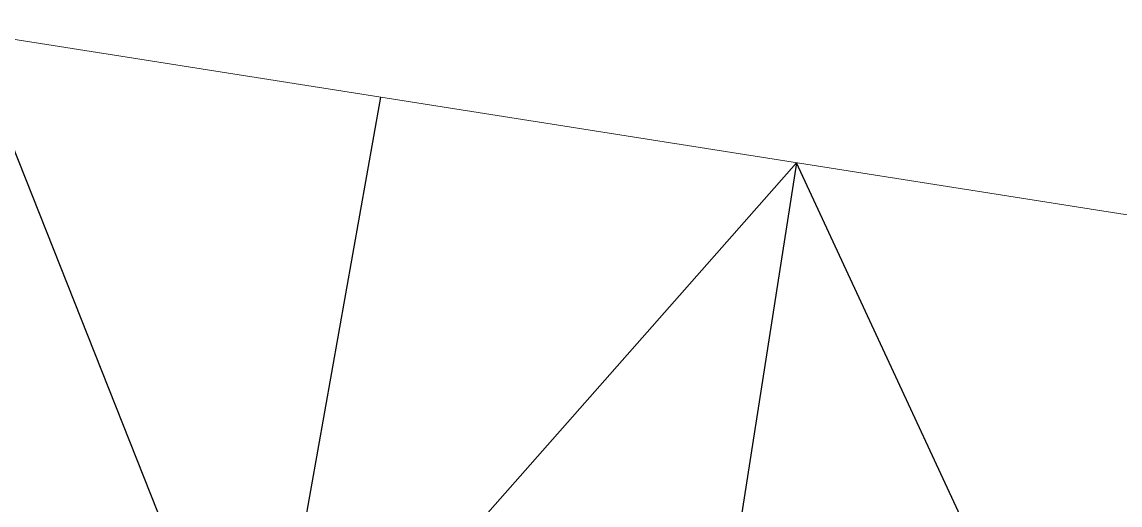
# Model space of a CAD drawing. Header units: millimetres. Extents: x 348 to 2201, y 118 to 1049.
# Drawn here: x 847.87 to 854.25, y 521.5 to 524.31 of the extents above; entities that cross this region are included whole.
import ezdxf

# ---------------------------------------------------------------- set-up
doc = ezdxf.new("R2010")
doc.units = ezdxf.units.MM
doc.layers.add('206_MURO_E_MURO_ARRIMO', color=7, linetype='Continuous', lineweight=18)

msp = doc.modelspace()

# ---------------------------------------------------------------- linework, layer by layer
for p, q in [((849.2595, 519.9564), (847.556, 524.2479)), ((849.9575, 523.8693), (849.2595, 519.9564)), ((852.3739, 523.4884), (849.2595, 519.9564)), ((852.3739, 523.4884), (851.7603, 519.5653)), ((854.3862, 519.1546), (852.3739, 523.4884))]:
    msp.add_line(p, q)
at = {"layer": '206_MURO_E_MURO_ARRIMO'}
msp.add_line((840.3591, 525.3824), (858.4911, 522.5241), dxfattribs=at)

doc.saveas('drawing.dxf')
